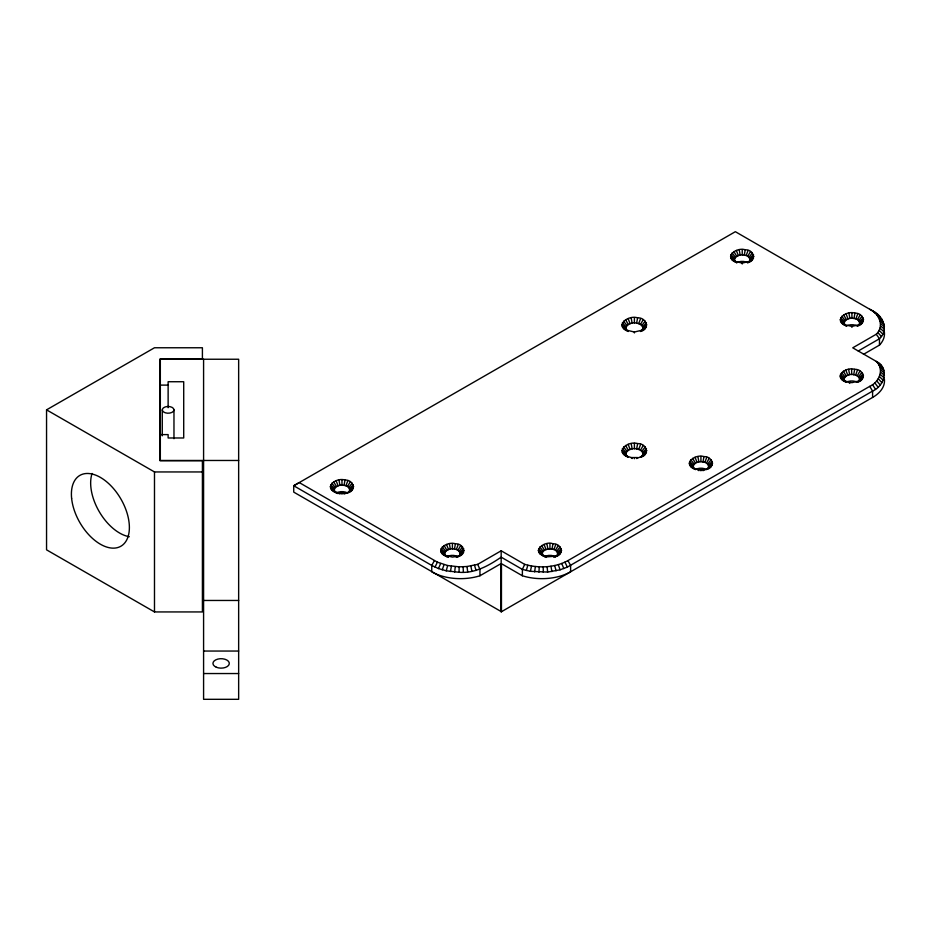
<?xml version="1.0" encoding="UTF-8"?>
<svg xmlns="http://www.w3.org/2000/svg" width="931" height="931" viewBox="0 0 931 931"><rect width="100%" height="100%" fill="white"/><g stroke="black" fill="none" stroke-linecap="round" stroke-linejoin="round"><path stroke-width="1.4" d="M884.369 379.173A40.592 23.438 0 0 1 872.591 397.444L501.448 611.725L293.731 492.115L293.731 485.749L431.74 565.431L438.501 568.573L446.275 570.819L459.03 572.286L459.169 566.851L467.001 566.514L477.673 564.361L501.169 550.791L524.677 564.361C538.828 568.469 554.841 567.724 567.922 560.613L869.752 386.353C879.155 382.292 884.741 369.153 876.246 361.379M459.03 572.286C474.74 573.554 488.624 565.769 501.169 557.157L522.384 569.411L530.414 571.331L547.649 572.065L560.055 569.819L567.375 567.107L872.591 391.09C883.112 386.54 889.058 371.772 879.469 363.241L852.749 347.822L876.246 334.252C884.741 326.478 879.155 313.34 869.752 309.278M858.254 350.999L879.469 338.744C889.058 330.226 883.112 315.458 872.591 310.907L735.362 231.691L293.731 485.749L299.247 482.572L437.43 562.173L447.636 565.524L459.169 566.851M538.956 572.228L539.247 566.804M454.7 572.065L455.247 566.642M534.65 571.913L535.348 566.514M450.429 571.576L451.395 566.211M854.67 369.328C845.511 366.407 832.489 377.16 846.349 382.292C839.925 378.23 849.223 372.889 853.704 374.716L854.67 369.328C863.27 368.839 866.842 380.069 857.37 382.21L862.013 379.196M336.475 492.93C330.144 488.763 339.571 483.573 344.005 485.4L345.017 480.035C353.664 479.628 356.887 490.858 347.496 492.93A7.797 4.504 0 0 0 336.475 492.93C322.591 487.693 335.951 477.033 345.017 480.035M446.892 556.68C440.572 552.514 449.987 547.323 454.421 549.15L455.434 543.785C464.08 543.378 467.304 554.608 457.912 556.68A7.797 4.504 0 0 0 446.892 556.68C433.008 551.443 446.38 540.783 455.434 543.785M552.979 543.785C545.357 540.387 531.101 550.78 543.192 555.749C539.549 550.803 548.173 548.022 551.955 549.15L552.979 543.785C561.626 543.378 564.849 554.608 555.458 556.68A7.797 4.504 0 0 0 544.426 556.68M637.619 317.832C628.146 314.655 613.704 325.815 628.32 331.483C621.361 326.897 631.718 321.195 636.595 323.197L637.619 317.832C646.661 317.39 650.35 329.202 640.435 331.483L645.206 328.41M637.642 443.598C628.181 440.433 613.738 451.593 628.344 457.261C621.384 452.664 631.753 446.961 636.629 448.975L637.642 443.598C646.696 443.156 650.385 454.968 640.47 457.261L645.241 454.188M695.422 469.503C689.091 465.337 698.518 460.158 702.952 461.985L703.964 456.609C712.611 456.213 715.834 467.432 706.443 469.503A7.797 4.504 0 0 0 695.422 469.503C681.539 464.278 694.898 453.606 703.964 456.609M736.712 262.693C730.381 258.515 739.808 253.337 744.241 255.164L745.254 249.787C753.901 249.392 757.124 260.61 747.733 262.693A7.797 4.504 0 0 0 736.712 262.693C722.828 257.456 736.2 246.785 745.254 249.787M846.407 326.025C840.088 321.847 849.503 316.668 853.936 318.495L854.961 313.119C863.607 312.723 866.819 323.953 857.428 326.025A7.797 4.504 0 0 0 846.407 326.025C832.535 320.788 845.895 310.128 854.961 313.119M858.58 381.268C861.536 378.067 856.799 374.774 853.704 374.716M530.414 571.331L531.52 565.99M347.496 492.93C352.325 490.556 348.031 485.167 344.005 485.4M457.912 556.68C462.754 554.306 458.448 548.918 454.421 549.15M555.458 556.68C560.287 554.306 555.982 548.918 551.955 549.15M641.796 330.458C645.125 327.002 640.016 323.278 636.595 323.197M641.831 456.237C645.16 452.78 640.051 449.045 636.629 448.975M747.733 262.693C752.562 260.308 748.268 254.919 744.241 255.164M706.443 469.503C711.272 467.129 706.978 461.741 702.952 461.985M857.428 326.025C862.269 323.651 857.963 318.251 853.936 318.495M446.275 570.819L447.636 565.524M526.306 570.494L527.807 565.233M442.283 569.819L444.029 564.628M855.589 375.146L857.509 369.991M345.878 485.854L347.845 480.71M456.306 549.604L458.261 544.46M638.666 323.697L640.633 318.553M553.84 549.604L555.807 544.46M638.701 449.475L640.656 444.32M746.115 255.606L748.082 250.462M704.825 462.428L706.792 457.284M855.822 318.949L857.788 313.794M438.501 568.573L440.619 563.499M524.677 564.361L522.384 569.411L522.384 575.765A40.592 23.438 0 0 0 570.61 571.797L570.61 565.431L567.922 560.613M434.975 567.107L437.43 562.173M434.416 560.613L431.74 565.431L431.74 571.797A40.592 23.438 0 0 0 479.954 575.765L500.901 563.686L500.901 611.725M857.218 375.856L859.965 371.05M347.496 486.564L350.277 481.781M457.912 550.314L460.694 545.531M640.435 324.488L643.216 319.694M555.458 550.314L558.228 545.531M747.733 256.328L750.514 251.545M640.47 450.255L643.251 445.472M706.443 463.149L709.224 458.355M857.428 319.659L860.209 314.876M858.487 376.776L861.862 372.435M348.729 487.495L352.139 483.189M459.158 551.245L462.556 546.939M641.796 325.513L645.206 321.195M748.978 257.259L752.376 252.941M556.691 551.245L560.09 546.939M641.831 451.279L645.241 446.961M707.676 464.08L711.086 459.763M858.673 320.59L862.071 316.272M859.29 377.858L863.072 374.053M349.509 488.589L353.303 484.818M642.658 326.7L646.451 322.929M749.746 258.341L753.551 254.57M459.937 552.339L463.731 548.568M642.693 452.478L646.486 448.707M557.471 552.339L561.265 548.568M708.456 465.163L712.25 461.392M859.453 321.672L863.246 317.913M344.005 494.093L350.277 491.359M636.629 458.541L643.251 455.678M702.952 470.679L709.224 467.932M859.581 379.01L863.503 375.81M349.777 489.753L353.71 486.564M642.949 327.98L646.882 324.803M750.014 259.505L753.947 256.328M460.193 553.503L464.127 550.314M642.984 453.758L646.917 450.581M557.739 553.503L561.661 550.314M859.72 322.836L863.642 319.659M708.724 466.326L712.657 463.149M859.336 380.185L863.142 377.555M349.509 490.916L353.303 488.321M642.658 329.26L646.451 326.665M749.746 260.668L753.551 258.073M459.937 554.667L463.731 552.071M642.693 455.038L646.486 452.443M859.453 324.011L863.246 321.416M557.471 554.667L561.265 552.071M708.456 467.49L712.25 464.895M456.306 557.401L460.694 555.109M553.84 557.401L558.228 555.109M348.729 491.999L352.139 489.95M748.978 261.762L752.376 259.714M459.158 555.749L462.556 553.701M858.673 325.094L862.071 323.045M556.691 555.749L560.09 553.701M707.676 468.572L711.086 466.524M863.456 354.362L879.469 345.11A40.592 23.438 0 0 0 884.066 330.528M202.411 359.005L159.946 359.005L159.946 460.694L202.411 460.694L202.411 611.935L154.488 611.935L46.55 549.837L46.55 409.849L154.488 347.763L202.411 347.763L202.411 359.308M860.186 380.616L851.935 382.664L843.602 380.744M750.514 261.111L742.228 263.089L733.931 261.111M643.216 329.9L634.383 332.018L625.539 329.9M860.209 324.442L851.923 326.432L843.637 324.442M458.261 556.179L452.408 557.087L444.11 555.109M555.807 556.179L546.904 556.854L539.794 553.701M625.574 455.678L631.171 457.552L637.642 457.552M333.694 491.359L338.954 493.104L345.017 493.104M692.641 467.932L697.901 469.678L703.964 469.678M160.33 385.108L168.127 385.108M160.33 434.602L168.127 434.602L168.127 437.977L183.71 437.977L183.71 381.733L168.127 381.733L168.127 407.708M238.65 460.473L160.33 460.473L160.33 359.238L238.65 359.238L238.65 699.309L203.586 699.309L203.586 359.238M46.55 409.849L154.488 471.947L202.411 471.947M203.586 600.46L238.65 600.46M203.586 651.048L238.65 651.048M203.586 673.544L238.65 673.544M541.656 555.109L543.506 556.156M522.384 575.765L501.448 563.686L501.448 611.725M872.452 311.012L875.489 312.781M874.756 312.851L878.038 314.818M841.705 379.359L845.08 381.373M841.764 323.045L845.173 325.094M732.069 259.714L735.478 261.762M623.549 328.41L626.959 330.458M690.779 466.524L694.177 468.572M623.584 454.188L626.982 456.237M442.248 553.701L445.658 555.749M331.832 489.95L335.23 491.999M544.076 556.179L546.043 557.401M446.543 556.179L448.509 557.401M336.126 492.429L338.093 493.651M876.699 314.829L880.191 317.005M877.758 363.195L881.354 365.511M878.27 316.912L881.925 319.31M879.073 365.336L882.809 367.873M840.495 377.73L844.277 380.29M840.6 321.416L844.394 324.011M730.905 258.073L734.699 260.668M622.304 326.665L626.098 329.26M689.603 464.895L693.409 467.49M622.339 452.443L626.132 455.038M538.618 552.071L542.412 554.667M441.085 552.071L444.878 554.667M330.656 488.321L334.462 490.916M879.434 319.077L883.216 321.707M879.981 367.547L883.822 370.317M880.202 321.3L884.066 324.163M880.47 369.793L884.369 372.819M880.551 323.569L884.45 326.665M840.065 375.984L843.986 379.138M840.193 319.659L844.126 322.836M730.498 256.328L734.431 259.505M621.873 324.803L625.807 327.98M689.208 463.149L693.141 466.326M621.908 450.581L625.841 453.758M538.223 550.314L542.145 553.503M440.677 550.314L444.611 553.503M330.261 486.564L334.194 489.753M880.551 372.063L884.45 375.321M880.47 325.838L884.369 329.178M880.202 374.332L884.066 377.823M879.981 328.084L883.822 331.669M697.901 469.678L698.913 470.679M631.171 457.552L632.196 458.541M338.954 493.104L339.966 494.093M840.425 374.227L844.231 377.963M879.434 376.555L883.216 380.29M840.6 317.913L844.394 321.672M730.905 254.57L734.699 258.341M622.304 322.929L626.098 326.7M689.603 461.392L693.409 465.163M622.339 448.707L626.132 452.478M538.618 548.568L542.412 552.339M441.085 548.568L444.878 552.339M330.656 484.818L334.462 488.589M848.897 382.455L849.863 383.432M879.073 330.296L882.809 334.113M878.27 378.719L881.925 382.688M877.758 332.437L881.354 336.487M876.699 380.802L880.191 384.992M841.554 372.586L844.987 376.88M841.764 316.272L845.173 320.59M732.069 252.941L735.478 257.259M623.549 321.195L626.959 325.513M690.779 459.763L694.177 464.08M623.584 446.961L626.982 451.279M539.794 546.939L543.192 551.245M442.248 546.939L445.658 551.245M331.832 483.189L335.23 487.495M874.756 382.781L878.038 387.18M876.246 334.252L879.469 338.744L879.469 345.11M872.452 384.619L875.489 389.216M869.752 386.353L872.591 391.09L872.591 397.444M843.381 371.166L846.198 375.938M843.637 314.876L846.407 319.659M733.931 251.545L736.712 256.328M625.539 319.694L628.32 324.488M692.641 458.355L695.422 463.149M625.574 445.472L628.344 450.255M541.656 545.531L544.426 550.314M444.11 545.531L446.892 550.314M333.694 481.781L336.475 486.564M564.919 562.173L567.375 567.107M477.673 564.361L479.954 569.411L479.954 575.765M561.73 563.499L563.837 568.573M845.79 370.073L847.804 375.205M846.058 313.794L848.025 318.949M736.363 250.462L738.33 255.606M695.073 457.284L697.04 462.428M628.122 318.553L630.089 323.697M628.157 444.32L630.124 449.475M544.076 544.46L546.043 549.604M446.543 544.46L448.509 549.604M336.126 480.71L338.093 485.854M558.309 564.628L560.055 569.819M474.531 565.233L476.032 570.494M554.701 565.524L556.063 570.819M470.83 565.99L471.936 571.331M848.607 369.374L849.666 374.739M848.886 313.119L849.91 318.495M739.191 249.787L740.203 255.164M697.901 456.609L698.913 461.985M631.137 317.832L632.161 323.197M631.171 443.598L632.196 448.975M546.904 543.785L547.928 549.15M449.37 543.785L450.383 549.15M338.954 480.035L339.966 485.4M550.954 566.211L551.908 571.576M467.001 566.514L467.699 571.913M547.091 566.642L547.649 572.065M463.103 566.804L463.382 572.228M543.18 566.851L543.308 572.286M851.632 369.13L851.679 374.576M851.923 312.886L851.923 318.344M851.923 326.432L851.923 327.34M742.228 249.555L742.228 255.013M742.228 263.089L742.228 264.008M700.927 456.376L700.927 461.823M700.927 469.911L700.927 470.83M634.383 317.587L634.383 323.034M634.383 332.018L634.383 332.937M634.407 443.354L634.407 448.812M634.407 457.796L634.407 458.704M549.942 543.553L549.942 548.999M501.169 550.791L501.169 611.562M452.408 543.553L452.408 548.999M341.98 479.802L341.98 485.249M341.98 493.337L341.98 494.245M173.969 409.849A5.842 3.375 0 0 1 165.206 412.77A5.842 3.375 0 0 1 165.206 406.928A5.842 3.375 0 0 1 173.969 409.849L173.969 438.71M162.273 409.849L162.273 435.824M154.488 471.947L154.488 611.935M846.198 382.304A7.797 4.504 0 0 1 857.218 382.21M129.304 536.71A40.917 23.659 59.9 0 1 99.408 511.934A40.917 23.659 59.9 0 1 92.076 473.46M216.306 667.236A8.181 4.725 0 0 0 229.259 663.908A8.181 4.725 0 0 0 217.796 659.101A8.181 4.725 0 0 0 216.306 667.236M71.617 498.318A40.917 23.659 59.9 0 0 117.818 547.533A40.917 23.659 59.9 0 0 111.72 486.587A40.917 23.659 59.9 0 0 71.617 498.318"/></g></svg>
